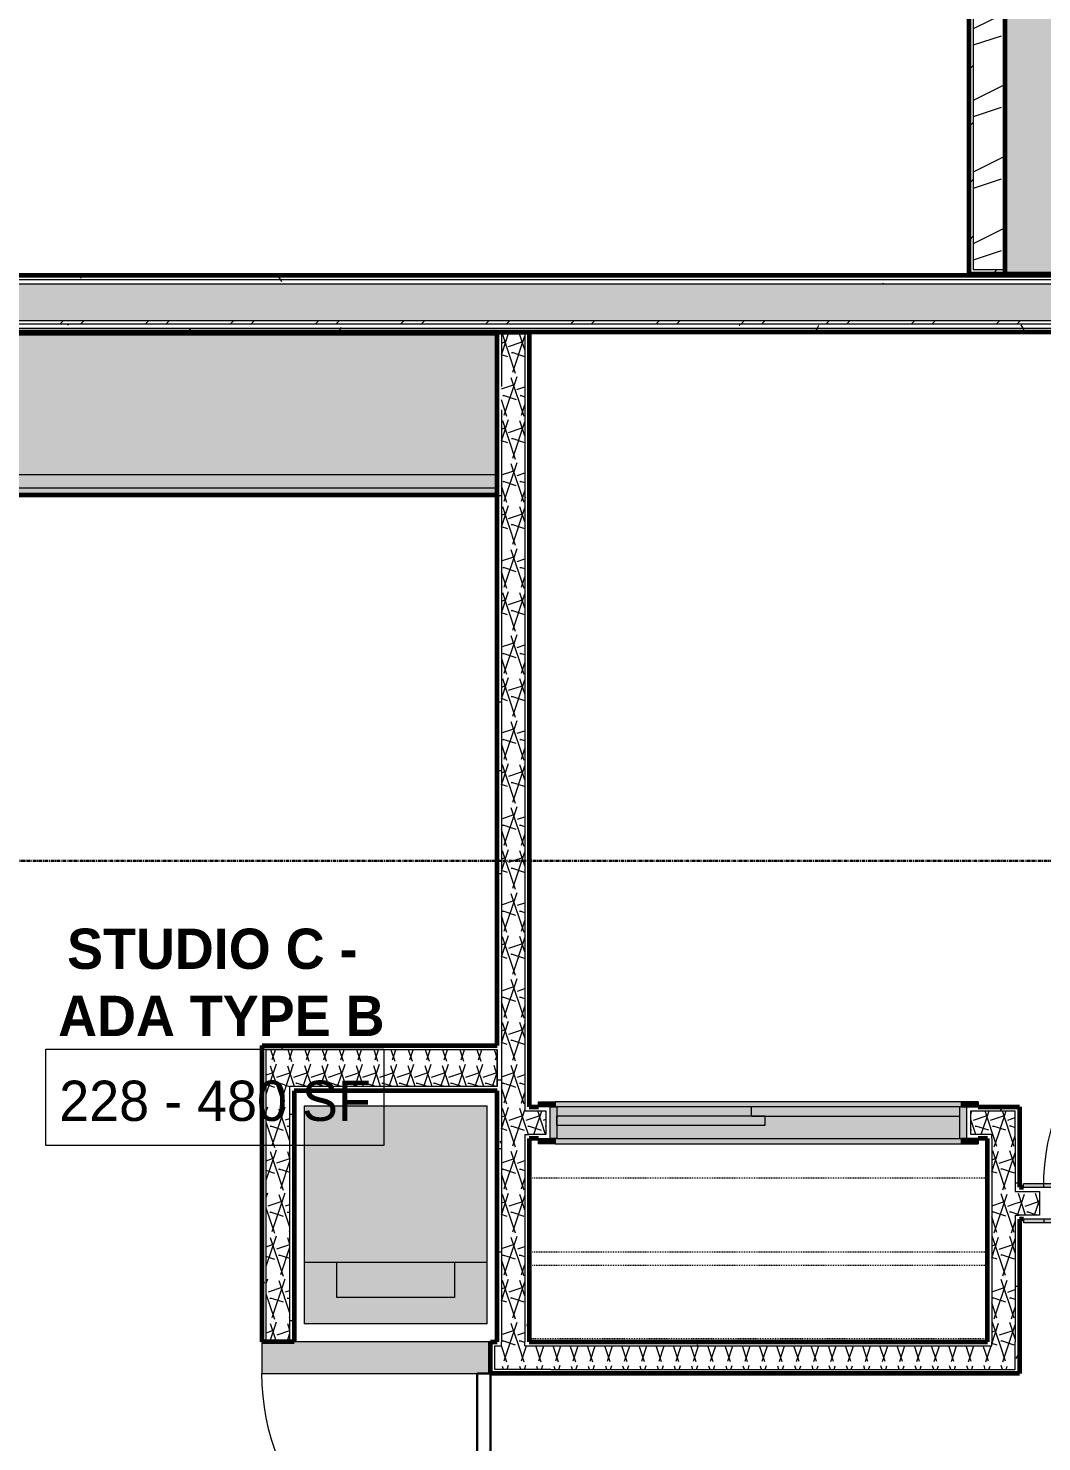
# Model space of a CAD drawing. Header units: inches. Extents: x -4110 to -1807, y 9775 to 11251.
# Drawn here: x -3750.9 to -3600, y 10380.7 to 10591.2 of the extents above; entities that cross this region are included whole.
import ezdxf

# ---------------------------------------------------------------- set-up
doc = ezdxf.new("R2010")
doc.units = ezdxf.units.IN
doc.header["$MEASUREMENT"] = 0
doc.linetypes.add('Dash', pattern=[0.25, 0.125, -0.125])
doc.linetypes.add('Grid Line 1_2_', pattern=[0.8749999999999999, 0.4999999999999999, -0.125, 0.125, -0.125])
for name, color, linetype, lineweight in [('0-1', 7, 'Continuous', 5), ('0-2', 10, 'Continuous', 18), ('A-AREA-IDEN', 2, 'Continuous', 9), ('A-DOOR', 31, 'Continuous', 18), ('A-DOOR-3', 7, 'Continuous', 9), ('A-DOOR-4', 50, 'Continuous', 30), ('A-DOOR-FRAM-1', 31, 'Continuous', 18), ('A-DOOR-FRAM-2', 7, 'Continuous', 9), ('A-WALL', 113, 'Continuous', 18), ('A-WALL-1', 8, 'Continuous', 5), ('A-WALL-3', 250, 'Continuous', 60), ('A-WALL-4', 10, 'Continuous', 18), ('A-WALL-PATT-1', 7, 'Continuous', 9), ('A-WALL-PATT-2', 253, 'Continuous', 9), ('A-WALL-PATT-4', 111, 'Continuous', 9), ('I-WALL-5', 2, 'Continuous', 60), ('P-SANR-FIXT-1', 7, 'Continuous', 9), ('P-SANR-FIXT-2', 135, 'Continuous', 9), ('Q-CASE-3', 7, 'Continuous', 9), ('Q-CASE-5', 9, 'Continuous', 9), ('Q-CASE-6', 250, 'Continuous', 60), ('Q-CASE-HDLN-1', 7, 'Dash', 9), ('S-GRID-1', 1, 'Grid Line 1_2_', 30)]:
    doc.layers.add(name, color=color, linetype=linetype, lineweight=lineweight)
doc.styles.add('Century Gothic', font='ufonts.com_century-gothic.ttf', dxfattribs={"height": 5.999999999999996})
doc.styles.add('Century Gothic_B', font='GOTHICB.TTF', dxfattribs={"height": 5.999999999999996})
pattern_1 = [(0, (0, 0), (20.48, 5.12), [0.845, -14.515, 0.845, -14.515, -81.92]), (0, (0, 0), (20.48, 5.12), [-30.72, 0.845, -29.875, 0.845, -14.515, -35.84]), (0, (0, 0), (20.48, 5.12), [-76.8, 0.845, -9.395, 0.845, -24.755]), (120, (7.68, 2.56), (-14.67405006737632, 15.1762002695053), [0.8449999999999999, -14.515, 0.8449999999999999, -14.515, -81.91999999999999]), (120, (7.68, 2.56), (-14.67405006737632, 15.1762002695053), [-30.72, 0.8449999999999999, -29.875, 0.8449999999999999, -14.515, -35.84]), (120, (7.68, 2.56), (-14.67405006737632, 15.1762002695053), [-76.79999999999998, 0.8449999999999999, -9.394999999999998, 0.8449999999999999, -24.755]), (240, (10.24, 12.8), (-5.805949932623669, -20.2962002695053), [0.845, -14.515, 0.845, -14.515, -81.92]), (240, (10.24, 12.8), (-5.805949932623669, -20.2962002695053), [-30.72, 0.845, -29.875, 0.845, -14.515, -35.84]), (240, (10.24, 12.8), (-5.805949932623669, -20.2962002695053), [-76.8, 0.845, -9.395, 0.845, -24.755])]
pattern_2 = [(161.57, (0.32, 0.32), (-2.560496184573631, -0.0005373861552858683), [0, -18.214, 2.022, 0]), (18.43, (-0.32, 0.32), (-2.560496184573631, 0.0005373861552860904), [0, -18.214, 2.022, 0]), (108.43, (0.32, 0.32), (1.279220909290681, -6.400876726295667), [6.069999999999999, -14.166]), (71.57, (-0.32, 0.32), (1.279220909290681, 6.400876726295667), [6.07, -14.166])]

# ---------------------------------------------------------------- blocks, each defined once
blk = doc.blocks.new('OD_CW_Base Cabinet - OD_CW_Base Cabinet-3857770-ENLARGED RCP - 2ND FLOOR PLAN - WEST')
at = {"layer": 'Q-CASE-5'}
for points in [[(0.7377049180284557, 2.999999999951569), (171.5377049261294, 3.00000000000989), (171.5377049261221, 24.00000000006957), (0.7377049180212935, 24.00000000001125)], [(94.92915154466054, 0.9999999999851069), (171.53770492613, 1.000000000011368), (171.5377049261294, 3.00000000000989), (0.7377049180284557, 2.999999999951569), (0.7377049180291378, 0.9999999999530472)], [(94.92915154466088, -1.483613232267089e-11), (171.5377049261304, 1.142552719102241e-11), (171.53770492613, 1.000000000011368), (0.737704918218128, 0.9999999999530472), (0.7377049182184691, -4.689582056016661e-11)]]:
    blk.add_hatch(color=256, dxfattribs=at).paths.add_polyline_path(points, flags=0)
at = {"layer": 'Q-CASE-3'}
for p, q in [((0.7377049180327276, 24.00000000000016), (0.7377049180327573, 2.999999999998593)), ((0.7377049180327276, 24.00000000000016), (171.5377049261263, 24.0000000000004)), ((171.5377049261263, 2.999999999998833), (171.5377049261263, 24.0000000000004)), ((0.7377049180327575, 2.999999999998592), (0.7377049180327603, 1.000000000000143)), ((0.7377049180327573, 2.999999999998592), (171.5377049261263, 2.999999999998833)), ((171.5377049261263, 1.000000000000384), (171.5377049261263, 2.999999999998833)), ((0.7377049180333344, 1.000000000000142), (0.7377049180333358, 1.41886502547095e-13)), ((0.7377049180333344, 1.000000000000142), (171.5377049261263, 1.000000000000383)), ((0.7377049180327603, 1.000000000000142), (171.5377049261263, 1.000000000000384)), ((0.7377049180333358, 1.41961309018274e-13), (171.5377049261263, 3.832022043824419e-13)), ((171.5377049261263, 3.832022043824419e-13), (171.5377049261263, 1.000000000000383))]:
    blk.add_line(p, q, dxfattribs=at)
at = {"layer": 'Q-CASE-6'}
for p, q in [((171.5377049261263, 24.00000000000016), (0.7377049180327829, 24.00000000000016)), ((0.7377049180327883, 24.00000000000016), (0.7377049180327883, 1.225686219186173e-13)), ((171.5377049261263, 1.212363542890671e-13), (171.5377049261263, 24.00000000000016)), ((0.7377049180327883, 1.212363542890671e-13), (171.5377049261263, 1.212363542890671e-13))]:
    blk.add_line(p, q, dxfattribs=at)
blk = doc.blocks.new('SLIDING - FLUSH - SLIDING - FLUSH - 5-0 x 6-8-3203586-ENLARGED RCP - 2ND FLOOR PLAN - WEST')
at = {"layer": 'A-DOOR'}
for points in [[(-32.74999999998931, 3.250000000039676), (-32.74999999998862, 2.500000000001477), (-30.24999999998851, 2.500000000003524), (-30.2499999999892, 3.250000000041723), (-30.99999999999295, 3.250000000041041)], [(-30.24999999998851, 2.500000000003524), (30.25000000001205, 2.50000000005059), (30.25000000001137, 3.250000000088789), (-30.2499999999892, 3.250000000041723)], [(30.25000000001205, 2.50000000005059), (32.75000000001199, 2.500000000052466), (32.7500000000113, 3.250000000090665), (30.25000000001137, 3.250000000088789)], [(-0.999999999988688, -0.8750000000206909), (30.00000000001398, -0.8749999999968167), (30.00000000001296, 0.5000000000275121), (-0.9999999999897112, 0.5000000000032968)], [(-29.99999999998857, -2.25000000004502), (1.000000000012562, -2.250000000020804), (1.000000000011368, -0.8750000000193267), (-29.99999999998976, -0.875000000043542)], [(-32.74999999998862, -3.000000000046043), (-30.24999999998868, -3.000000000043996), (-30.2499999999892, -2.25000000004502), (-32.74999999998914, -2.250000000047066)], [(-30.2499999999892, -2.25000000004502), (-30.24999999998868, -3.000000000043996), (30.25000000001188, -2.99999999999693), (30.25000000001137, -2.249999999997953), (-29.99999999998857, -2.25000000004502)], [(30.25000000001188, -2.99999999999693), (32.75000000001199, -2.999999999994884), (32.75000000001148, -2.249999999995907), (30.25000000001137, -2.249999999997953)]]:
    blk.add_hatch(color=256, dxfattribs=at).paths.add_polyline_path(points, flags=0)
at = {"layer": 'A-DOOR-FRAM-1'}
for points in [[(-30.99999999998954, -2.250000000045702), (-29.99999999998857, -2.25000000004502), (-29.99999999999232, 2.500000000003694), (-30.99999999999329, 2.500000000002842), (-30.99999999999073, -0.8749999999974988)], [(30.00000000001398, -0.8749999999968167), (30.00000000001517, -2.249999999998294), (31.00000000001443, -2.249999999997271), (31.00000000001068, 2.500000000051102), (30.00000000001142, 2.50000000005042), (30.00000000001296, 0.5000000000275121)]]:
    blk.add_hatch(color=256, dxfattribs=at).paths.add_polyline_path(points, flags=0)
h = blk.add_hatch(color=256, dxfattribs=at)
h.paths.add_polyline_path([(-29.99999999999079, 0.4999999999807869), (-29.99999999998976, -0.875000000043542), (-0.999999999988688, -0.8750000000206909), (-0.9999999999897112, 0.5000000000032968), (30.00000000001296, 0.5000000000275121), (30.00000000001142, 2.50000000005042), (-29.99999999999232, 2.500000000003694)], flags=0)
h.paths.add_polyline_path([(1.000000000012562, -2.250000000020804), (30.00000000001517, -2.249999999998294), (30.00000000001398, -0.8749999999968167), (1.000000000011368, -0.8750000000193267)], flags=0)
at = {"layer": 'A-DOOR-3'}
for p, q in [((-32.75000000000009, 2.500000000038348), (-32.75000000000009, 3.250000000038348)), ((-30.25000000000009, 3.250000000038153), (-32.7500000000001, 3.250000000038137)), ((-32.75000000000009, 2.500000000038137), (-30.25000000000008, 2.500000000038153)), ((30.2499999999999, 3.250000000038544), (-30.25000000000009, 3.250000000038349)), ((-30.25000000000009, 3.250000000038348), (-30.25000000000009, 2.500000000038349)), ((30.24999999999991, 2.500000000038544), (30.2499999999999, 3.250000000038544)), ((30.2499999999999, 3.250000000038544), (32.7499999999999, 3.25000000003856)), ((32.7499999999999, 2.50000000003856), (30.2499999999999, 2.500000000038544)), ((32.7499999999999, 3.25000000003856), (32.7499999999999, 2.50000000003856)), ((29.99999999999989, 0.4999999999999985), (-1.000000000000092, 0.4999999999999985)), ((-1.000000000000095, 0.4999999999999985), (-1.000000000000095, -0.8750000000000002)), ((29.99999999999989, 0.4999999999999985), (29.99999999999989, -0.8750000000000002)), ((0.9999999999999057, -0.8750000000000002), (-30.00000000000012, -0.8750000000000002)), ((-30.00000000000012, -0.8750000000000002), (-30.00000000000012, -2.250000000000026)), ((-1.000000000000095, -0.8750000000000002), (29.99999999999989, -0.8750000000000002)), ((0.9999999999999057, -0.8750000000000002), (0.9999999999999057, -2.250000000000026)), ((-32.75000000000011, -3.000000000000026), (-32.75000000000011, -2.250000000000026)), ((-30.25000000000011, -2.250000000000026), (-32.75000000000011, -2.250000000000026)), ((-32.75000000000011, -3.000000000000027), (-30.25000000000011, -3.000000000000027)), ((-30.25000000000012, -2.250000000000026), (-30.25000000000012, -3.000000000000025)), ((-30.25000000000011, -3.000000000000026), (30.24999999999988, -3.000000000000025)), ((-30.00000000000012, -2.250000000000026), (0.9999999999999057, -2.250000000000026)), ((30.24999999999988, -2.250000000000026), (32.74999999999988, -2.250000000000026)), ((30.24999999999989, -3.000000000000026), (30.24999999999989, -2.250000000000026)), ((32.74999999999988, -3.000000000000026), (30.24999999999988, -3.000000000000026)), ((32.74999999999988, -2.250000000000026), (32.74999999999988, -3.000000000000026))]:
    blk.add_line(p, q, dxfattribs=at)
at = {"layer": 'A-DOOR-FRAM-2'}
for p, q in [((-31.0000000000001, -2.249999999999958), (-31.0000000000001, 2.500000000038503)), ((-30.00000000000008, 2.500000000038503), (-31.0000000000001, 2.500000000038503)), ((29.99999999999988, 2.500000000038503), (-30.00000000000008, 2.500000000038503)), ((-30.00000000000008, 2.500000000038503), (-30.00000000000008, -2.249999999999958)), ((29.99999999999988, -2.249999999999958), (29.99999999999988, 2.500000000038503)), ((29.99999999999988, 2.500000000038503), (30.9999999999999, 2.500000000038503)), ((30.9999999999999, 2.500000000038503), (30.9999999999999, -2.249999999999958)), ((-31.00000000000009, -2.249999999999958), (-30.00000000000009, -2.249999999999958)), ((0.999999999999943, -2.249999999999958), (29.99999999999988, -2.249999999999958)), ((30.9999999999999, -2.249999999999958), (29.99999999999988, -2.249999999999958))]:
    blk.add_line(p, q, dxfattribs=at)
blk = doc.blocks.new('SWING - SINGLE - FLUSH - SWING - FLUSH - 2-10 x 6-8 - PRIVACY-3983842-ENLARGED RCP - 2ND FLOOR PLAN - WEST')
at = {"layer": 'A-DOOR-FRAM-1'}
for points in [[(-17.62500000000511, 2.37500000001421), (-17.00000000000508, 2.37500000001421), (-17.00000000000508, 2.87500000001205), (-20.00000000000449, 2.87500000001205), (-20.00000000000449, 2.37500000001421)], [(-10.51715832650549, 2.375000000012676), (16.99999999999519, 2.375000000012846), (16.99999999999519, 2.875000000012391), (-17.00000000000508, 2.87500000001205), (-17.00000000000508, 2.375000000012505)], [(19.99999999999519, 2.375000000014551), (19.99999999999519, 2.875000000012391), (16.99999999999519, 2.875000000012391), (16.99999999999519, 2.375000000014551)], [(-17.000000000005, -2.874999999988006), (-17.000000000005, -2.374999999988119), (-20.00000000000449, -2.374999999988119), (-20.00000000000449, -2.874999999987835), (-17.62500000000503, -2.874999999987835)], [(7.833380588823871, -2.874999999987835), (16.99999999999528, -2.874999999987665), (16.99999999999528, -2.374999999987778), (-17.000000000005, -2.374999999988119), (-17.000000000005, -2.874999999988006), (-10.51715832650541, -2.874999999987835)], [(19.99999999999528, -2.874999999987665), (19.99999999999528, -2.374999999987437), (16.99999999999528, -2.374999999987437), (16.99999999999528, -2.874999999987665)]]:
    blk.add_hatch(color=256, dxfattribs=at).paths.add_polyline_path(points, flags=0)
at = {"layer": 'A-DOOR-3'}
blk.add_arc((17.00000000000095, 2.374999999999438), 34.06659275674494, 93.36568699838679, 179.9999999999998, dxfattribs=at)
at = {"layer": 'A-DOOR-4'}
for p, q in [((15, 2.374999999999781), (15, 36.3828335395518)), ((17.00000000000095, 36.3828335395518), (15, 36.3828335395518)), ((17.00000000000095, 2.374999999999781), (17.00000000000095, 36.3828335395518)), ((17.00000000000095, 2.374999999999781), (15, 2.374999999999781))]:
    blk.add_line(p, q, dxfattribs=at)
at = {"layer": 'A-DOOR-FRAM-2'}
for p, q in [((-16.99999999999998, 2.874999999999861), (-19.99999999999934, 2.874999999999855)), ((-19.99999999999934, 2.374999999999855), (-19.99999999999934, 2.874999999999855)), ((-19.99999999999934, 2.374999999999855), (-16.99999999999998, 2.374999999999861)), ((17.00000000000001, 2.874999999999924), (-16.99999999999998, 2.874999999999861)), ((-16.99999999999998, 2.374999999999861), (-16.99999999999998, 2.874999999999861)), ((-16.99999999999998, 2.374999999999861), (17.00000000000001, 2.374999999999924)), ((20.0000000000006, 2.87499999999993), (17.00000000000001, 2.874999999999924)), ((17.00000000000001, 2.374999999999924), (17.00000000000001, 2.874999999999924)), ((17.00000000000001, 2.374999999999924), (20.0000000000006, 2.37499999999993)), ((20.0000000000006, 2.37499999999993), (20.0000000000006, 2.87499999999993)), ((-16.99999999999996, -2.375000000000138), (-19.99999999999936, -2.375000000000144)), ((-19.99999999999936, -2.375000000000144), (-19.99999999999936, -2.875000000000143)), ((-19.99999999999936, -2.875000000000143), (-16.99999999999996, -2.875000000000138)), ((17.00000000000042, -2.375000000000075), (-16.99999999999996, -2.375000000000138)), ((-16.99999999999996, -2.375000000000138), (-16.99999999999996, -2.875000000000138)), ((-16.99999999999996, -2.875000000000138), (17.00000000000042, -2.875000000000075)), ((20.00000000000058, -2.375000000000069), (17.00000000000042, -2.375000000000075)), ((17.00000000000042, -2.375000000000075), (17.00000000000042, -2.875000000000075)), ((17.00000000000042, -2.875000000000075), (20.00000000000058, -2.875000000000069)), ((20.00000000000058, -2.375000000000069), (20.00000000000058, -2.875000000000069))]:
    blk.add_line(p, q, dxfattribs=at)
blk = doc.blocks.new('OD_CW_Closet - OD_CW_Closet-3786599-ENLARGED RCP - 2ND FLOOR PLAN - WEST')
at = {"layer": 'Q-CASE-HDLN-1'}
for p, q in [((0.7377049180327883, -1.239008895481674e-13), (68.9877049180287, -1.239008895481674e-13)), ((0.7377049180327883, -11.00000000000012), (68.9877049180287, -11.00000000000012)), ((0.7377049180327883, -13.00000000000012), (68.9877049180287, -13.00000000000012)), ((68.9877049180287, -24.00000000000016), (0.7377049180327829, -24.00000000000016))]:
    blk.add_line(p, q, dxfattribs=at)
blk = doc.blocks.new('SWING - SINGLE - FLUSH - SWING - OFFSET PIVOT - 34_ x 80_ - DRYWALL FRAME-3983854-ENLARGED RCP - 2ND FLOOR PLAN - WEST')
at = {"layer": 'A-DOOR-3'}
blk.add_arc((17.00000000000095, -2.374999999999438), 34.06659275674494, 179.9999999999998, 266.6343130016129, dxfattribs=at)
at = {"layer": 'A-DOOR-4'}
for p, q in [((15, -2.374999999999781), (15, -36.3828335395518)), ((17.00000000000095, -2.374999999999781), (15, -2.374999999999781)), ((17.00000000000095, -2.374999999999781), (17.00000000000095, -36.3828335395518)), ((17.00000000000095, -36.3828335395518), (15, -36.3828335395518))]:
    blk.add_line(p, q, dxfattribs=at)
blk = doc.blocks.new('Stacked Washer and Dryer - 26_x25_ - Private-1352637-ENLARGED RCP - 2ND FLOOR PLAN - WEST')
at = {"layer": 'P-SANR-FIXT-2'}
blk.add_hatch(color=256, dxfattribs=at).paths.add_polyline_path([(1.364242052659392e-12, 13.62499999998692), (3.751665644813328e-12, -13.62500000001591), (32.4375000000063, -13.62500000001302), (32.43750000000392, 13.62499999998982), (13.60022918493325, 13.62499999998812)], flags=0)
at = {"layer": 'P-SANR-FIXT-1'}
for p, q in [((32.43750000000041, 13.62499999999967), (2.451372438372345e-13, 13.62499999999967)), ((2.478017790963349e-13, -13.62500000000033), (2.478017790963349e-13, 13.62499999999967)), ((23.34375000000077, 13.62499999999893), (23.34375000000077, -13.62500000000107)), ((32.43750000000041, 13.62499999999967), (32.43750000000041, -13.62500000000033)), ((23.34375000000077, 8.750000000000055), (28.53125000000077, 8.750000000000055)), ((28.53125000000077, 8.750000000000055), (28.53125000000077, -8.749999999999943)), ((28.53125000000077, -8.749999999999943), (23.34375000000077, -8.749999999999943)), ((2.478017790963349e-13, -13.62500000000033), (32.43750000000041, -13.62500000000033))]:
    blk.add_line(p, q, dxfattribs=at)
blk = doc.blocks.new('OD_CW_Base Cabinet - OD_CW_Base Cabinet-3870047-ENLARGED RCP - 2ND FLOOR PLAN - WEST')
at = {"layer": 'Q-CASE-5'}
for points in [[(0.7377049180288394, -0.999999999988688), (107.9252049184683, -0.9999999999859596), (107.9252049184683, 3.47881723428145e-11), (0.7377049180288394, 1.142552719102241e-11)], [(70.03267803158063, -2.999999999985334), (107.9252049184683, -2.999999999984311), (107.9252049184683, -0.9999999999859596), (0.7377049180288394, -0.999999999988688), (0.7377049180288394, -2.999999999987039), (36.37593930333207, -2.999999999986016)], [(70.03267803158114, -23.99999999998976), (107.9252049184689, -23.99999999998874), (107.9252049184683, -2.999999999984311), (0.7377049180288394, -2.999999999987039), (0.737704918029351, -23.99999999999147), (42.20808501697683, -23.99999999999045)]]:
    blk.add_hatch(color=256, dxfattribs=at).paths.add_polyline_path(points, flags=0)
at = {"layer": 'Q-CASE-3'}
for p, q in [((0.7377049180333358, -1.41961309018274e-13), (0.7377049180333344, -1.000000000000142)), ((86.9252049184679, -2.636940354135835e-13), (0.7377049180333372, -1.41961309018274e-13)), ((107.9252049184716, -1.000000000000294), (0.7377049180333372, -1.000000000000142)), ((0.7377049180327816, -1.000000000000142), (0.7377049180327788, -2.999999999998592)), ((107.9252049184716, -1.000000000000294), (0.7377049180327829, -1.000000000000142)), ((107.9252049184716, -1.000000000000294), (107.9252049184716, -2.934319454084288e-13)), ((107.9252049184716, -2.999999999998744), (107.9252049184716, -1.000000000000294)), ((0.7377049180327786, -2.999999999998592), (0.7377049180327488, -24.00000000000016)), ((107.9252049184716, -2.999999999998744), (0.7377049180327829, -2.999999999998592)), ((107.9252049184716, -24.00000000000031), (107.9252049184716, -2.999999999998745)), ((107.9252049184716, -24.00000000000031), (0.7377049180327403, -24.00000000000016))]:
    blk.add_line(p, q, dxfattribs=at)
at = {"layer": 'Q-CASE-6'}
for p, q in [((0.7377049180327883, -24.00000000000016), (0.7377049180327883, -1.225686219186173e-13)), ((0.7377049180327883, -1.212363542890671e-13), (107.9252049184716, -1.212363542890671e-13)), ((107.9252049184716, -1.212363542890671e-13), (107.9252049184716, -24.00000000000016)), ((107.9252049184716, -24.00000000000016), (0.7377049180327829, -24.00000000000016))]:
    blk.add_line(p, q, dxfattribs=at)
blk = doc.blocks.new('CTR - 1st Phase - Unit Layouts_rvt-1-ENLARGED RCP - 2ND FLOOR PLAN - WEST')
at = {"layer": 'A-WALL-1'}
blk.add_hatch(color=256, dxfattribs=at).paths.add_polyline_path([(-3690.29769464765, 10390.81439610994), (-3682.048736671777, 10390.81439610994), (-3682.048736671777, 10395.56439610996), (-3716.048736672738, 10395.56439610994), (-3716.048736672738, 10390.81439610994), (-3709.798736672169, 10390.81439610994)], flags=0)
at = {"layer": 'A-WALL-PATT-1'}
h = blk.add_hatch(dxfattribs=at)
h.set_pattern_fill('FP_3', color=256, style=0, pattern_type=2)
h.set_pattern_definition([(45, (0, 0), (-4.242640687119286, 4.242640687119286), [])])
h.paths.add_polyline_path([(-3610.798736679383, 10554.62689611052), (-3605.423736679373, 10554.62689611052), (-3605.423736679373, 10555.25189611052), (-3610.173736679384, 10555.25189611052), (-3610.173736679384, 10661.18939611096), (-3605.423736679373, 10661.18939611096), (-3605.423736679373, 10661.81439611096), (-3610.798736679383, 10661.81439611096), (-3610.798736679383, 10578.5208787809)], flags=0)
h = blk.add_hatch(dxfattribs=at)
h.set_pattern_fill('FP_1', color=256, style=0, pattern_type=2)
h.set_pattern_definition(pattern_1)
h.paths.add_polyline_path([(-3681.048736671798, 10432.93939611389), (-3680.423736671801, 10432.93939611389), (-3680.423736671801, 10534.37689611055), (-3681.048736671602, 10534.37689611055), (-3681.048736671798, 10433.4751104003)], flags=0)
h.paths.add_polyline_path([(-3680.423736671801, 10538.12689611055), (-3680.423736671801, 10545.93939611037), (-3681.048736671602, 10545.93939611037), (-3681.048736671602, 10538.12689611055)], flags=0)
h = blk.add_hatch(dxfattribs=at)
h.set_pattern_fill('FP_1', color=256, style=0, pattern_type=2)
h.set_pattern_definition(pattern_1)
h.paths.add_polyline_path([(-3676.298736671802, 10432.93939611389), (-3676.298736671802, 10545.93939611037), (-3676.923736671728, 10545.93939611037), (-3676.923736671728, 10432.93939611389)], flags=0)
h = blk.add_hatch(dxfattribs=at)
h.set_pattern_fill('FP_1', color=256, style=0, pattern_type=2)
h.set_pattern_definition(pattern_1)
h.paths.add_polyline_path([(-3716.048736672738, 10395.56439610994), (-3715.423736672738, 10395.56439610994), (-3715.423736672738, 10439.68939611391), (-3716.048736672737, 10439.68939611391), (-3716.048736672738, 10398.2518961115)], flags=0)
h = blk.add_hatch(dxfattribs=at)
h.set_pattern_fill('FP_1', color=256, style=0, pattern_type=2)
h.set_pattern_definition(pattern_1)
h.paths.add_polyline_path([(-3681.04873667246, 10439.0643961139), (-3681.048736671798, 10439.68939611384), (-3715.423736672736, 10439.68939611391), (-3715.423736672738, 10439.0643961139), (-3681.05286208434, 10439.0643961139)], flags=0)
h = blk.add_hatch(dxfattribs=at)
h.set_pattern_fill('FP_1', color=256, style=0, pattern_type=2)
h.set_pattern_definition(pattern_1)
h.paths.add_polyline_path([(-3711.923736672737, 10395.56439610994), (-3711.298736672738, 10395.56439610994), (-3711.298736672736, 10433.5643961139), (-3711.923736672737, 10433.5643961139), (-3711.923736672737, 10398.2518961115)], flags=0)
h = blk.add_hatch(dxfattribs=at)
h.set_pattern_fill('FP_1', color=256, style=0, pattern_type=2)
h.set_pattern_definition(pattern_1)
h.paths.add_polyline_path([(-3680.423736671802, 10395.56439610996), (-3680.423736671801, 10432.93939611389), (-3681.048736671798, 10432.93939611389), (-3681.048736671802, 10395.56439610996)], flags=0)
h = blk.add_hatch(dxfattribs=at)
h.set_pattern_fill('FP_1', color=256, style=0, pattern_type=2)
h.set_pattern_definition(pattern_1)
h.paths.add_polyline_path([(-3676.923736671782, 10395.56439611006), (-3676.298736671782, 10395.56439611006), (-3676.298736671782, 10426.43939611011), (-3676.923736671728, 10426.43939611011), (-3676.923736671782, 10398.2518961115)], flags=0)
h.paths.add_polyline_path([(-3676.923736671728, 10429.93939611007), (-3676.298736671773, 10429.93939611011), (-3676.298736671773, 10432.93939611389), (-3676.923736671728, 10432.93939611389), (-3676.923736671728, 10430.56439611011)], flags=0)
h = blk.add_hatch(dxfattribs=at)
h.set_pattern_fill('FP_1', color=256, style=0, pattern_type=2)
h.set_pattern_definition(pattern_1)
h.paths.add_polyline_path([(-3610.548736671818, 10428.18939611006), (-3610.548736671818, 10429.93939611006), (-3603.298736671848, 10429.93939611006), (-3603.298736671848, 10430.56439611006), (-3611.173736671818, 10430.56439611006), (-3611.173736671818, 10428.18939611006)], flags=0)
h.paths.add_polyline_path([(-3673.457795796294, 10428.18939611011), (-3673.173736671821, 10428.18939611011), (-3673.173736671821, 10430.56439611011), (-3676.298736671773, 10430.56439611011), (-3676.298736671773, 10429.93939611011), (-3673.798736671819, 10429.93939611011), (-3673.798736671819, 10428.18939611011)], flags=0)
h = blk.add_hatch(dxfattribs=at)
h.set_pattern_fill('FP_1', color=256, style=0, pattern_type=2)
h.set_pattern_definition(pattern_1)
h.paths.add_polyline_path([(-3603.298736671864, 10391.43939611005), (-3603.298736671854, 10414.43939611063), (-3603.923736671854, 10414.43939611063), (-3603.923736671863, 10391.43939611005)], flags=0)
h.paths.add_polyline_path([(-3603.298736671854, 10417.93939611063), (-3603.298736671848, 10429.93939611006), (-3603.923736671854, 10429.93939611006), (-3603.923736671854, 10417.93939611063)], flags=0)
h = blk.add_hatch(dxfattribs=at)
h.set_pattern_fill('FP_1', color=256, style=0, pattern_type=2)
h.set_pattern_definition(pattern_1)
h.paths.add_polyline_path([(-3519.048736671794, 10416.18939611057), (-3519.048736671794, 10417.93939611058), (-3504.678326468832, 10417.94398589513), (-3505.298736679789, 10418.56439610609), (-3519.673736671793, 10418.56439611058), (-3519.673736671793, 10416.18939611058)], flags=0)
h.paths.add_polyline_path([(-3554.298736671796, 10416.1893961106), (-3553.673736671795, 10416.1893961106), (-3553.673736671795, 10418.56439611058), (-3557.923736671772, 10418.5643961106), (-3557.923736671772, 10417.9393961106), (-3554.298736671796, 10417.9393961106)], flags=0)
h.paths.add_polyline_path([(-3565.048736671818, 10416.18939611061), (-3565.048736671818, 10417.9393961106), (-3561.423736671772, 10417.9393961106), (-3561.423736671772, 10418.5643961106), (-3565.673736671815, 10418.5643961106), (-3565.673736671815, 10416.18939611061)], flags=0)
h.paths.add_polyline_path([(-3600.298736671817, 10416.18939611063), (-3599.673736671818, 10416.18939611063), (-3599.673736671818, 10418.56439611061), (-3603.298736671854, 10418.56439611061), (-3603.298736671854, 10417.93939611063), (-3600.298736671826, 10417.93939611063)], flags=0)
h = blk.add_hatch(dxfattribs=at)
h.set_pattern_fill('FP_1', color=256, style=0, pattern_type=2)
h.set_pattern_definition(pattern_1)
h.paths.add_polyline_path([(-3504.678326468834, 10413.81439611057), (-3504.678326468832, 10414.43939611057), (-3519.048736671598, 10414.43939611057), (-3519.048736671794, 10416.18939611057), (-3519.673736671793, 10416.18939611057), (-3519.673736671793, 10413.8143961106), (-3505.298736679783, 10413.81439611057)], flags=0)
h.paths.add_polyline_path([(-3555.578503836807, 10413.8143961106), (-3553.673736671795, 10413.8143961106), (-3553.673736671795, 10416.1893961106), (-3554.298736671796, 10416.1893961106), (-3554.298736671796, 10414.4393961106), (-3565.048736671724, 10414.4393961106), (-3565.048736671818, 10416.18939611061), (-3565.673736671815, 10416.18939611061), (-3565.673736671815, 10413.81439611063), (-3556.673736671797, 10413.81439611063)], flags=0)
h.paths.add_polyline_path([(-3599.673736671818, 10413.81439611063), (-3599.673736671818, 10416.18939611063), (-3600.298736671817, 10416.18939611063), (-3600.298736671817, 10414.43939611063), (-3603.298736671854, 10414.43939611063), (-3603.298736671854, 10413.81439611063), (-3602.673736671818, 10413.81439611063)], flags=0)
h = blk.add_hatch(dxfattribs=at)
h.set_pattern_fill('FP_1', color=256, style=0, pattern_type=2)
h.set_pattern_definition(pattern_1)
h.paths.add_polyline_path([(-3607.539630711594, 10394.93939611005), (-3607.423736671862, 10394.93939611005), (-3607.423736671862, 10395.56439611006), (-3673.053326469126, 10395.56439611006), (-3673.053326469126, 10394.93939611008), (-3622.938099242228, 10394.93939611005)], flags=0)
h = blk.add_hatch(dxfattribs=at)
h.set_pattern_fill('FP_1', color=256, style=0, pattern_type=2)
h.set_pattern_definition(pattern_1)
h.paths.add_polyline_path([(-3622.938099242228, 10390.81439611005), (-3603.298736671864, 10390.81439611005), (-3603.298736671864, 10391.43939611005), (-3673.053326469126, 10391.43939611005), (-3673.053326469126, 10390.81439611005), (-3639.290508258934, 10390.81439611005)], flags=0)
at = {"layer": 'A-WALL-PATT-2'}
h = blk.add_hatch(dxfattribs=at)
h.set_pattern_fill('FP_4', color=256, style=0, pattern_type=2)
h.set_pattern_definition([(216.87, (4.265, 10.662), (31.98716190389133, 21.32545714244463), [5.331, -47.981]), (206.565, (10.662, 7.464), (-10.66247606731217, -10.66200980650436), [11.921, -11.921]), (198.435, (10.662, 2.132), (-21.3244936496746, -10.66258686177925), [6.743999999999999, -26.974])])
h.paths.add_polyline_path([(-3610.173736679384, 10555.25189611052), (-3605.423736679373, 10555.25189611052), (-3605.423736679373, 10661.18939611096), (-3610.173736679384, 10661.18939611096), (-3610.173736679384, 10578.5208787809)], flags=0)
h = blk.add_hatch(dxfattribs=at)
h.set_pattern_fill('FP_2', color=256, style=0, pattern_type=2)
h.set_pattern_definition(pattern_2)
h.paths.add_polyline_path([(-3676.923736671802, 10433.56439611389), (-3676.923736671728, 10545.93939611037), (-3680.423736671735, 10545.93939611037), (-3680.423736671735, 10433.56439611389)], flags=0)
h = blk.add_hatch(dxfattribs=at)
h.set_pattern_fill('FP_2', color=256, style=0, pattern_type=2)
h.set_pattern_definition(pattern_2)
h.paths.add_polyline_path([(-3715.423736672738, 10395.56439610994), (-3711.923736672737, 10395.56439610994), (-3711.923736672737, 10439.0643961139), (-3715.423736672734, 10439.0643961139), (-3715.423736672738, 10398.2518961115)], flags=0)
h = blk.add_hatch(dxfattribs=at)
h.set_pattern_fill('FP_2', color=256, style=0, pattern_type=2)
h.set_pattern_definition(pattern_2)
h.paths.add_polyline_path([(-3711.923736672737, 10433.5643961139), (-3681.048736671803, 10433.5643961139), (-3681.048736671798, 10439.0643961139), (-3711.923736672737, 10439.0643961139)], flags=0)
h = blk.add_hatch(dxfattribs=at)
h.set_pattern_fill('FP_2', color=256, style=0, pattern_type=2)
h.set_pattern_definition(pattern_2)
h.paths.add_polyline_path([(-3676.923736671782, 10394.93939611005), (-3676.923736671803, 10433.56439611389), (-3680.423736671735, 10433.56439611389), (-3680.423736671802, 10394.93939611005)], flags=0)
h = blk.add_hatch(dxfattribs=at)
h.set_pattern_fill('FP_2', color=256, style=0, pattern_type=2)
h.set_pattern_definition(pattern_2)
h.paths.add_polyline_path([(-3607.70151444966, 10426.43939611006), (-3603.923736671854, 10426.43939611006), (-3603.923736671854, 10429.93939611006), (-3610.548736671818, 10429.93939611006), (-3610.548736671818, 10426.43939611006)], flags=0)
h.paths.add_polyline_path([(-3676.298736671773, 10426.43939611011), (-3673.798736671819, 10426.43939611011), (-3673.798736671819, 10429.93939611011), (-3676.923736671728, 10429.93939611007), (-3676.923736671728, 10426.43939611059)], flags=0)
h = blk.add_hatch(dxfattribs=at)
h.set_pattern_fill('FP_2', color=256, style=0, pattern_type=2)
h.set_pattern_definition(pattern_2)
h.paths.add_polyline_path([(-3603.94514078145, 10394.93939611005), (-3603.923736671863, 10394.93939611005), (-3603.923736671854, 10426.43939611006), (-3607.423736671849, 10426.43939611006), (-3607.423736671862, 10394.93939611005)], flags=0)
h = blk.add_hatch(dxfattribs=at)
h.set_pattern_fill('FP_2', color=256, style=0, pattern_type=2)
h.set_pattern_definition(pattern_2)
h.paths.add_polyline_path([(-3519.048736671794, 10414.43939611057), (-3504.678326468832, 10414.43939611057), (-3504.678326468832, 10417.93939610609), (-3519.048736671794, 10417.93939611058), (-3519.048736671794, 10416.18939611057)], flags=0)
h.paths.add_polyline_path([(-3554.298736671796, 10414.4393961106), (-3554.298736671796, 10417.9393961106), (-3565.048736671818, 10417.9393961106), (-3565.048736671818, 10414.4393961106), (-3555.578503836807, 10414.4393961106)], flags=0)
h.paths.add_polyline_path([(-3602.368181116186, 10414.43939611063), (-3600.298736671817, 10414.43939611063), (-3600.298736671817, 10417.93939611063), (-3603.923736671854, 10417.93939611063), (-3603.923736671854, 10414.43939611063), (-3603.298736671854, 10414.43939611063)], flags=0)
h = blk.add_hatch(dxfattribs=at)
h.set_pattern_fill('FP_2', color=256, style=0, pattern_type=2)
h.set_pattern_definition(pattern_2)
h.paths.add_polyline_path([(-3681.423736671777, 10391.43939611008), (-3673.053326469126, 10391.43939611008), (-3673.053326469126, 10394.93939610996), (-3681.423736671777, 10394.93939610996), (-3681.423736671777, 10392.96620078144)], flags=0)
h = blk.add_hatch(dxfattribs=at)
h.set_pattern_fill('FP_2', color=256, style=0, pattern_type=2)
h.set_pattern_definition(pattern_2)
h.paths.add_polyline_path([(-3622.938099242228, 10391.43939611005), (-3603.923736671863, 10391.43939611005), (-3603.923736671863, 10394.93939611005), (-3673.053326469126, 10394.93939611005), (-3673.053326469126, 10391.43939611008), (-3638.955412904321, 10391.43939611005)], flags=0)
at = {"layer": 'A-WALL-3'}
for p, q in [((-3610.798736679379, 10554.62689611051), (-3610.798736679343, 10661.81439611095)), ((-3610.17373667938, 10554.62689611051), (-3610.798736679379, 10554.62689611051)), ((-3605.423736679378, 10554.6268961105), (-3610.17373667938, 10554.62689611051)), ((-3681.048736671723, 10545.75189611047), (-3681.048736671723, 10545.93939611036)), ((-3681.048736671723, 10545.93939611036), (-3676.298736671723, 10545.93939611036)), ((-3676.298736671723, 10545.93939611036), (-3676.298736671798, 10432.93939611388)), ((-3681.048736671793, 10439.68939611388), (-3681.04873667174, 10521.75189611047)), ((-3716.048736672734, 10395.56439610993), (-3716.048736672732, 10439.6893961139)), ((-3716.048736672732, 10439.6893961139), (-3715.423736672732, 10439.6893961139)), ((-3715.423736672732, 10439.6893961139), (-3711.298736672732, 10439.68939611389)), ((-3711.298736672732, 10439.68939611389), (-3681.048736671793, 10439.68939611388)), ((-3711.298736672733, 10432.93939611389), (-3711.298736672734, 10395.56439610993)), ((-3681.048736671798, 10432.93939611388), (-3711.298736672733, 10432.93939611389)), ((-3681.048736671798, 10395.56439610995), (-3681.048736671773, 10432.93939611388)), ((-3676.298736671773, 10432.93939611388), (-3676.298736671775, 10430.5643961101)), ((-3676.298736671775, 10430.5643961101), (-3674.923736671813, 10430.5643961101)), ((-3609.423736671812, 10430.56439611005), (-3603.298736671844, 10430.56439611004)), ((-3603.298736671844, 10430.56439611004), (-3603.298736671844, 10429.93939611004)), ((-3603.298736671844, 10429.93939611004), (-3603.298736671845, 10425.81439611004)), ((-3674.923736671817, 10425.8143961101), (-3676.298736671778, 10425.8143961101)), ((-3676.298736671778, 10425.8143961101), (-3676.298736671798, 10395.56439610995)), ((-3608.048736671845, 10425.81439611004), (-3609.423736671816, 10425.81439611005)), ((-3608.048736671857, 10395.56439611004), (-3608.048736671845, 10425.81439611005)), ((-3603.298736671845, 10425.81439611004), (-3603.298736671848, 10418.56439611062)), ((-3603.298736671848, 10418.56439611062), (-3602.673736671811, 10418.56439611062)), ((-3602.673736671813, 10413.81439611062), (-3603.298736671851, 10413.81439611062)), ((-3603.29873667185, 10413.81439611062), (-3603.298736671858, 10395.56439611004)), ((-3711.298736672734, 10395.56439610993), (-3716.048736672734, 10395.56439610993)), ((-3682.048736671772, 10390.81439610994), (-3682.048736671773, 10395.56439610994)), ((-3682.048736671773, 10395.56439610994), (-3681.048736671798, 10395.56439610995)), ((-3676.298736671798, 10395.56439610995), (-3673.053326469129, 10395.56439610995)), ((-3673.05332646912, 10395.56439611007), (-3608.048736671857, 10395.56439611004)), ((-3603.298736671858, 10395.56439611004), (-3603.298736671859, 10391.43939611004)), ((-3673.053326469127, 10390.81439610995), (-3682.048736671772, 10390.81439610994)), ((-3603.298736671859, 10390.81439611004), (-3673.053326469122, 10390.81439611007)), ((-3603.298736671859, 10391.43939611004), (-3603.298736671859, 10390.81439611004))]:
    blk.add_line(p, q, dxfattribs=at)
at = {"layer": 'A-WALL-4'}
for p, q in [((-3610.173736679343, 10661.18939611094), (-3610.17373667938, 10555.25189611051)), ((-3605.423736679378, 10555.2518961105), (-3610.17373667938, 10555.25189611051)), ((-3680.423736671723, 10545.93939611036), (-3680.423736671729, 10538.12689611053)), ((-3676.923736671723, 10545.93939611036), (-3676.923736671798, 10433.56439611388)), ((-3680.423736671729, 10538.12689611053), (-3680.42373667173, 10537.87689611053)), ((-3680.423736671731, 10534.37689611053), (-3680.423736671797, 10433.56439611388)), ((-3715.423736672734, 10395.56439610993), (-3715.423736672732, 10439.0643961139)), ((-3711.923736672731, 10439.0643961139), (-3715.423736672732, 10439.0643961139)), ((-3711.298736672732, 10439.0643961139), (-3711.923736672731, 10439.0643961139)), ((-3681.048736671794, 10439.06439611388), (-3711.298736672732, 10439.06439611389)), ((-3681.048736671798, 10433.56439611388), (-3681.048736671793, 10439.06439611388)), ((-3681.048736671794, 10439.06439611388), (-3681.048736671798, 10433.56439611388)), ((-3711.923736672734, 10395.56439610993), (-3711.923736672733, 10433.5643961139)), ((-3711.298736672733, 10433.5643961139), (-3711.923736672733, 10433.5643961139)), ((-3681.048736671798, 10433.56439611388), (-3711.298736672733, 10433.5643961139)), ((-3680.423736671797, 10433.56439611388), (-3680.423736671798, 10432.93939611388)), ((-3680.423736671773, 10433.56439611388), (-3680.423736671773, 10432.93939611388)), ((-3680.423736671773, 10432.93939611388), (-3680.423736671798, 10395.56439610995)), ((-3676.923736671798, 10433.56439611388), (-3676.923736671798, 10432.93939611388)), ((-3676.923736671773, 10433.56439611388), (-3676.923736671773, 10432.93939611388)), ((-3676.923736671773, 10432.93939611388), (-3676.923736671774, 10429.9393961101)), ((-3676.923736671774, 10429.9393961101), (-3676.298736671775, 10429.9393961101)), ((-3676.298736671775, 10429.9393961101), (-3673.798736671813, 10429.9393961101)), ((-3673.798736671813, 10429.9393961101), (-3673.798736671814, 10428.1893961101)), ((-3610.548736671815, 10428.18939611005), (-3610.548736671814, 10429.93939611005)), ((-3610.548736671814, 10429.93939611005), (-3603.923736671843, 10429.93939611004)), ((-3603.923736671844, 10426.43939611004), (-3603.923736671843, 10429.93939611004)), ((-3673.798736671814, 10428.1893961101), (-3673.798736671816, 10426.4393961101)), ((-3610.548736671817, 10426.43939611005), (-3610.548736671815, 10428.18939611005)), ((-3676.923736671777, 10426.4393961101), (-3676.298736671778, 10426.4393961101)), ((-3676.923736671777, 10426.4393961101), (-3676.923736671798, 10395.56439610995)), ((-3673.798736671816, 10426.4393961101), (-3676.298736671778, 10426.4393961101)), ((-3607.423736671845, 10426.43939611004), (-3610.548736671817, 10426.43939611005)), ((-3607.423736671845, 10425.81439611004), (-3607.423736671845, 10426.43939611004)), ((-3607.423736671846, 10425.81439611005), (-3607.423736671858, 10395.56439611004)), ((-3603.923736671845, 10425.81439611004), (-3603.923736671844, 10426.43939611004)), ((-3603.923736671845, 10425.81439611004), (-3603.923736671848, 10417.93939611062)), ((-3603.923736671848, 10417.93939611062), (-3603.298736671848, 10417.93939611062)), ((-3603.298736671848, 10417.93939611062), (-3600.298736671811, 10417.93939611061)), ((-3600.298736671811, 10417.93939611061), (-3600.298736671812, 10416.18939611062)), ((-3600.298736671812, 10416.18939611062), (-3600.298736671813, 10414.43939611062)), ((-3603.92373667185, 10414.43939611062), (-3603.29873667185, 10414.43939611062)), ((-3603.92373667185, 10414.43939611062), (-3603.923736671857, 10395.56439611004)), ((-3600.298736671813, 10414.43939611062), (-3603.29873667185, 10414.43939611062)), ((-3716.048736672734, 10390.81439610993), (-3716.048736672734, 10395.56439610993)), ((-3682.048736671774, 10395.56439610994), (-3711.298736672734, 10395.56439610993)), ((-3681.423736671773, 10393.18939610994), (-3681.423736671774, 10394.93939610994)), ((-3681.423736671774, 10394.93939610994), (-3680.423736671798, 10394.93939610994)), ((-3680.423736671798, 10394.93939610995), (-3680.423736671798, 10395.56439610995)), ((-3676.923736671798, 10394.93939610995), (-3676.923736671798, 10395.56439610995)), ((-3676.923736671798, 10394.93939610995), (-3673.053326469129, 10394.93939610995)), ((-3673.05332646912, 10394.93939611007), (-3607.423736671858, 10394.93939611004)), ((-3607.423736671858, 10394.93939611004), (-3607.423736671858, 10395.56439611004)), ((-3603.923736671858, 10394.93939611004), (-3603.923736671857, 10395.56439611004)), ((-3603.923736671859, 10391.43939611004), (-3603.923736671858, 10394.93939611004)), ((-3681.423736671773, 10391.43939610995), (-3681.423736671773, 10393.18939610994)), ((-3716.048736672734, 10390.81439610993), (-3682.048736671773, 10390.81439610994)), ((-3673.053326469128, 10391.43939610995), (-3681.423736671773, 10391.43939610995)), ((-3673.053326469122, 10391.43939611007), (-3603.923736671858, 10391.43939611004))]:
    blk.add_line(p, q, dxfattribs=at)
at = {"layer": '0-2'}
for name, p, rotation in [('OD_CW_Base Cabinet - OD_CW_Base Cabinet-3870047-ENLARGED RCP - 2ND FLOOR PLAN - WEST', (-3581.423736679365, 10662.55210102898), 269.9999999999985), ('Stacked Washer and Dryer - 26_x25_ - Private-1352637-ENLARGED RCP - 2ND FLOOR PLAN - WEST', (-3696.173736672161, 10430.68939611149), 269.9999999999945), ('SLIDING - FLUSH - SLIDING - FLUSH - 5-0 x 6-8-3203586-ENLARGED RCP - 2ND FLOOR PLAN - WEST', (-3642.173736671814, 10428.31439611007), 180)]:
    blk.add_blockref(name, p, dxfattribs=dict(at, rotation=rotation))
for name, p in [('OD_CW_Base Cabinet - OD_CW_Base Cabinet-3857770-ENLARGED RCP - 2ND FLOOR PLAN - WEST', (-3852.586441597733, 10521.75189611053)), ('SWING - SINGLE - FLUSH - SWING - FLUSH - 2-10 x 6-8 - PRIVACY-3983842-ENLARGED RCP - 2ND FLOOR PLAN - WEST', (-3582.673736671813, 10416.1893961106)), ('OD_CW_Closet - OD_CW_Closet-3786599-ENLARGED RCP - 2ND FLOOR PLAN - WEST', (-3677.03644158984, 10419.97807124494)), ('SWING - SINGLE - FLUSH - SWING - OFFSET PIVOT - 34_ x 80_ - DRYWALL FRAME-3983854-ENLARGED RCP - 2ND FLOOR PLAN - WEST', (-3699.048736671774, 10393.18939610994))]:
    blk.add_blockref(name, p, dxfattribs=at)
blk = doc.blocks.new('CTR - 1st Phase - Structure_rvt-1-ENLARGED RCP - 2ND FLOOR PLAN - WEST')
at = {"layer": 'S-GRID-1'}
blk.add_line((-1807.144791239921, 10467.18939611053), (-4076.950002061648, 10467.18939611053), dxfattribs=at)

msp = doc.modelspace()

# ---------------------------------------------------------------- hatches: boundary and pattern name
at = {"layer": 'A-WALL-PATT-4'}
h = msp.add_hatch(dxfattribs=at)
h.set_pattern_fill('FP_1', color=256, style=0, pattern_type=2)
h.set_pattern_definition(pattern_1)
h.paths.add_polyline_path([(-3852.473736679513, 10553.81439611051), (-3487.298736679712, 10553.81439611051), (-3487.298736679712, 10554.43939611052), (-3852.473736679513, 10554.43939611052)], flags=0)
h = msp.add_hatch(dxfattribs=at)
h.set_pattern_fill('FP_1', color=256, style=0, pattern_type=2)
h.set_pattern_definition(pattern_1)
h.paths.add_polyline_path([(-3852.473736679513, 10553.18939611052), (-3487.298736679712, 10553.18939611052), (-3487.298736679712, 10553.81439611051), (-3852.473736679513, 10553.81439611051)], flags=0)
h = msp.add_hatch(dxfattribs=at)
h.set_pattern_fill('FP_2', color=256, style=0, pattern_type=2)
h.set_pattern_definition(pattern_2)
h.paths.add_polyline_path([(-3538.738604985451, 10547.68939611052), (-3486.673736679713, 10547.68939611052), (-3486.673736679713, 10553.18939611052), (-3852.47373667971, 10553.18939611052), (-3852.47373667971, 10547.68939611052), (-3555.181574250643, 10547.68939611052)], flags=0)
h = msp.add_hatch(dxfattribs=at)
h.set_pattern_fill('FP_33', color=256, style=0, pattern_type=2)
h.set_pattern_definition([(45, (0, 0), (-6.335676759431466, 6.335676759431466), []), (45, (0, 9.6), (-6.335676759431466, 6.335676759431466), [])])
h.paths.add_polyline_path([(-3486.673736679713, 10547.18939611051), (-3486.673736679713, 10547.68939611052), (-3852.473736679513, 10547.68939611052), (-3852.473736679513, 10547.18939611051), (-3486.702208272827, 10547.18939611051)], flags=0)
h = msp.add_hatch(dxfattribs=at)
h.set_pattern_fill('FP_1', color=256, style=0, pattern_type=2)
h.set_pattern_definition(pattern_1)
h.paths.add_polyline_path([(-3486.709142885453, 10546.56439611052), (-3486.673736679713, 10546.56439611052), (-3486.673736679713, 10547.18939611051), (-3852.473736679513, 10547.18939611051), (-3852.473736679513, 10546.56439611052), (-3487.298736679712, 10546.56439611052)], flags=0)
h = msp.add_hatch(dxfattribs=at)
h.set_pattern_fill('FP_1', color=256, style=0, pattern_type=2)
h.set_pattern_definition(pattern_1)
h.paths.add_polyline_path([(-3852.473736679513, 10545.93939611051), (-3487.298736679712, 10545.93939611051), (-3487.298736679712, 10546.56439611052), (-3852.473736679513, 10546.56439611052)], flags=0)

# ---------------------------------------------------------------- linework, layer by layer
at = {"layer": 'A-AREA-IDEN', "flags": 128}
msp.add_lwpolyline([(-3748.253546802345, 10439.1241848999), (-3697.916538928329, 10439.1241848999), (-3697.916538928329, 10424.79347623848), (-3748.253546802345, 10424.79347623848)], close=True, dxfattribs=at)
at = {"layer": 'A-WALL'}
for p, q in [((-3852.473736679706, 10553.81439611051), (-3487.298736679708, 10553.8143961105)), ((-3852.473736679706, 10553.18939611051), (-3486.673736679709, 10553.1893961105)), ((-3852.473736679706, 10547.68939611051), (-3486.673736679709, 10547.6893961105)), ((-3852.473736679706, 10547.18939611051), (-3486.673736679709, 10547.1893961105)), ((-3852.473736679706, 10546.56439611051), (-3486.673736679709, 10546.5643961105))]:
    msp.add_line(p, q, dxfattribs=at)
at = {"layer": 'I-WALL-5'}
for p, q in [((-3852.473736679706, 10554.43939611051), (-3487.298736679708, 10554.4393961105)), ((-3487.298736679708, 10545.9393961105), (-3852.473736679706, 10545.93939611051))]:
    msp.add_line(p, q, dxfattribs=at)

# ---------------------------------------------------------------- block references
at = {"layer": '0-1'}
for name in ['CTR - 1st Phase - Structure_rvt-1-ENLARGED RCP - 2ND FLOOR PLAN - WEST', 'CTR - 1st Phase - Unit Layouts_rvt-1-ENLARGED RCP - 2ND FLOOR PLAN - WEST']:
    msp.add_blockref(name, (0, 0), dxfattribs=at)

# ---------------------------------------------------------------- texts
at = {"layer": 'A-AREA-IDEN', "char_height": 5.999999999999996, "attachment_point": 1}
for s, insert, width, style in [('STUDIO C -', (-3745.08399299657, 10457.10610070921), 53.12599999999996, 'Century Gothic_B'), ('ADA TYPE B', (-3746.417326329904, 10447.10610070921), 56.35799999999995, 'Century Gothic_B'), ('228 - 480 SF', (-3746.253546802345, 10434.45751823323), 55.95399999999995, 'Century Gothic')]:
    msp.add_mtext(s, dxfattribs=dict(at, insert=insert, width=width, style=style))

doc.saveas('drawing.dxf')
